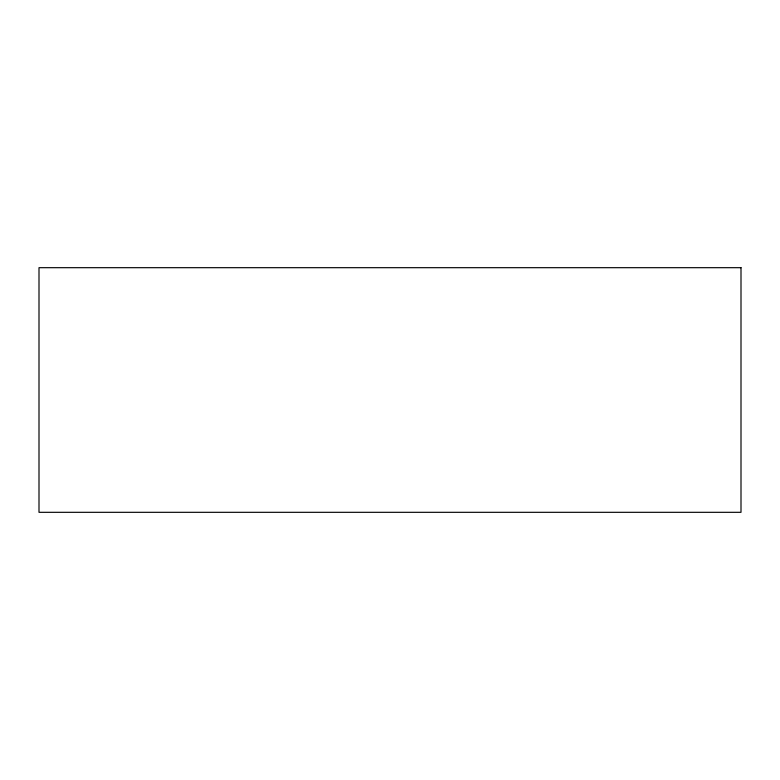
<?xml version="1.0" encoding="UTF-8"?>
<svg xmlns="http://www.w3.org/2000/svg" width="780" height="780" viewBox="0 0 780 780"><rect width="100%" height="100%" fill="white"/><g stroke="black" fill="none" stroke-linecap="round" stroke-linejoin="round"><path stroke-width="1.17" d="M741 267.686L39 267.686L39 512.314L741 512.314L741 267.686"/></g></svg>
